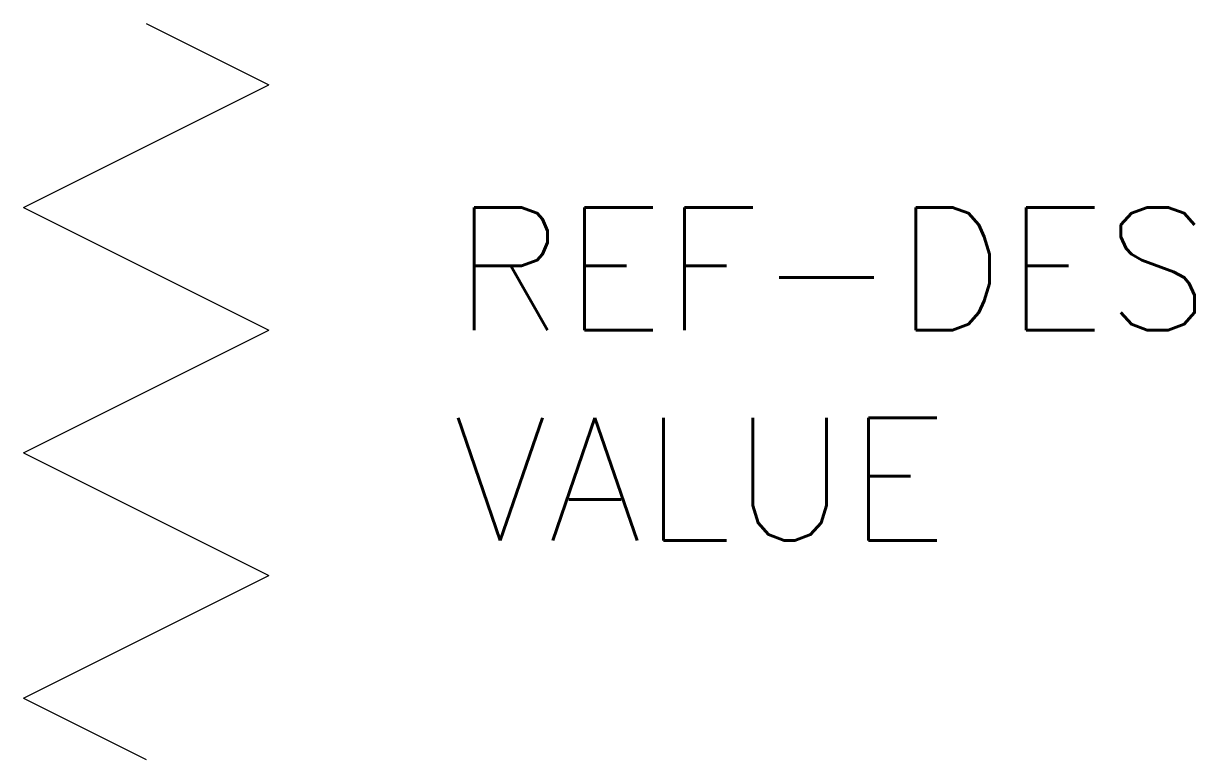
# Model space of a CAD drawing. Header units: inches. Extents: x 0.95 to 1.904, y 2 to 2.6.
import ezdxf

# ---------------------------------------------------------------- set-up
doc = ezdxf.new("R2010")
doc.units = ezdxf.units.IN
doc.header["$MEASUREMENT"] = 0
doc.layers.add('TEXT', color=7, linetype='Continuous')
doc.layers.add('THICK', color=1, linetype='Continuous')
doc.styles.get("Standard").update_dxf_attribs({"font": 'simplex.shx'})

msp = doc.modelspace()

# ---------------------------------------------------------------- linework, layer by layer
at = {"layer": 'THICK'}
for p, q in [((1.05, 2.6), (1.15, 2.55)), ((0.95, 2.45), (1.15, 2.55)), ((0.95, 2.45), (1.15, 2.35)), ((0.95, 2.25), (1.15, 2.35)), ((0.95, 2.25), (1.15, 2.15)), ((0.95, 2.05), (1.15, 2.15)), ((0.95, 2.05), (1.05, 2)), ((1.05, 2), (1.05, 2)), ((1.05, 2), (1.05, 2))]:
    msp.add_line(p, q, dxfattribs=at)

# ---------------------------------------------------------------- texts
at = {"layer": 'TEXT', "flags": 4}
for tag, p, s in [('REF-DES', (1.3, 2.35), 'R1'), ('VALUE', (1.3, 2.17857), '10K')]:
    msp.add_attdef(tag, p, s, height=0.1, dxfattribs=at)

doc.saveas('drawing.dxf')
